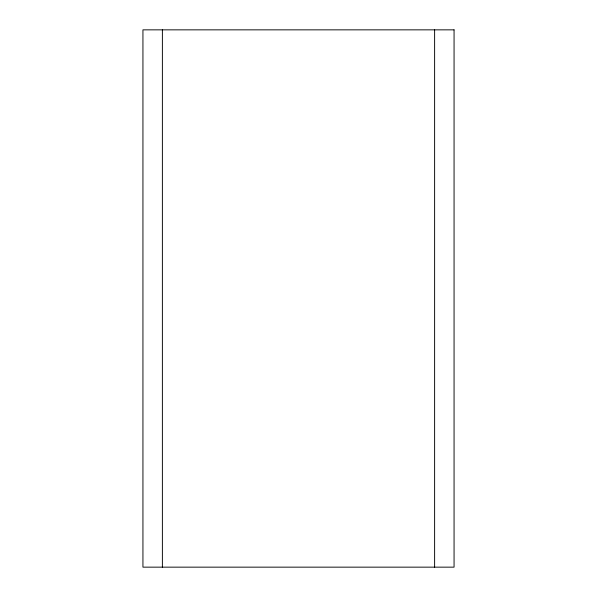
<?xml version="1.0" encoding="UTF-8"?>
<svg xmlns="http://www.w3.org/2000/svg" width="597" height="597" viewBox="0 0 597 597"><rect width="100%" height="100%" fill="white"/><g stroke="black" fill="none" stroke-linecap="round" stroke-linejoin="round"><path stroke-width="0.9" d="M434.616 29.85L434.616 567.15M162.384 29.85L162.384 567.15M454.063 29.85L142.937 29.85L142.937 567.15L454.063 567.15L454.063 29.85"/></g></svg>
